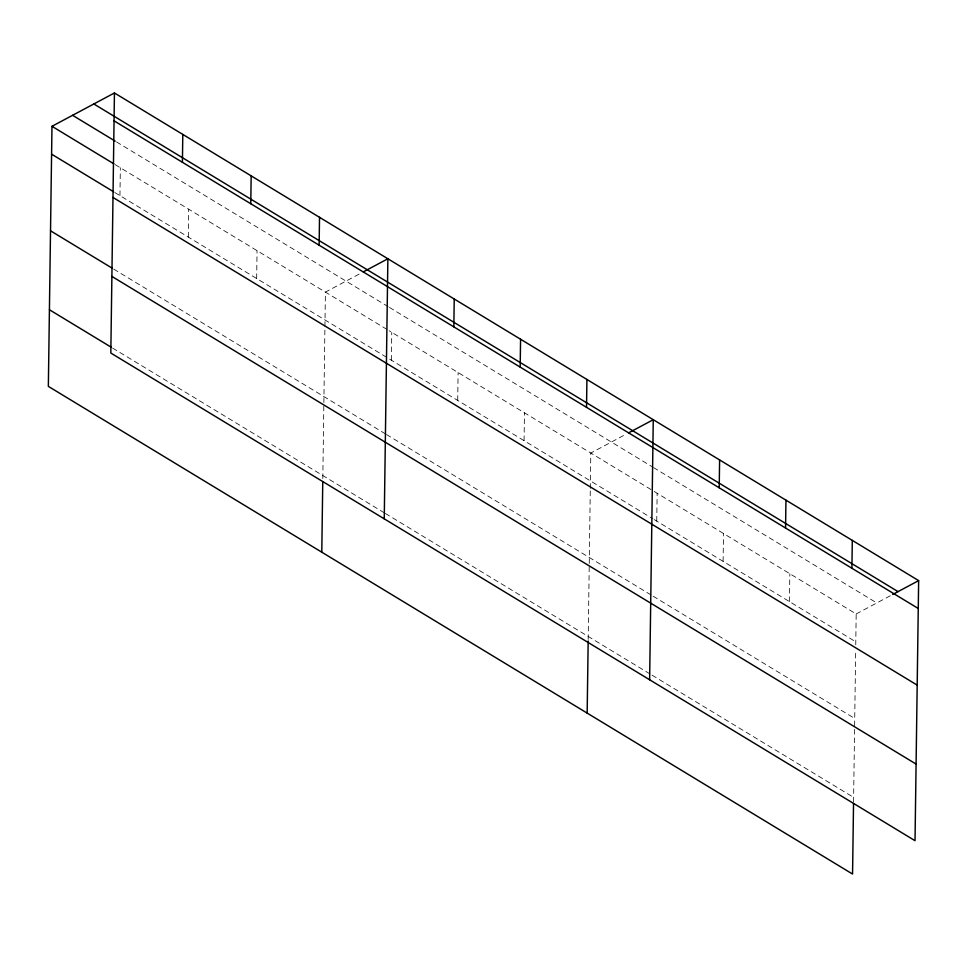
<?xml version="1.0" encoding="UTF-8"?>
<svg xmlns="http://www.w3.org/2000/svg" width="967" height="967" viewBox="0 0 967 967"><rect width="100%" height="100%" fill="white"/><g stroke="black" fill="none" stroke-linecap="round" stroke-linejoin="round"><path stroke-width="0.73" stroke-dasharray="4.83 3.63" d="M119.944 195.612L120.343 167.75M188.311 237.072L188.698 209.198M256.666 278.52L257.053 250.658M322.809 478.556L323.848 404.049M323.872 402.562L325.408 292.107L360.631 273.31M391.369 360.195L391.756 332.334M457.717 400.435L458.104 372.573M524.066 440.662L524.452 412.8M588.19 639.477L589.229 564.97M589.254 563.483L590.281 489.906M590.305 488.408L590.801 453.027L626.012 434.243M656.75 521.128L657.149 493.267M723.098 561.356L723.485 533.494M789.447 601.595L789.834 573.733M853.559 801.909L855.674 650.839M855.747 644.832L856.182 613.96L389.205 330.787M856.182 613.96L891.405 595.164M116.451 141.895L388.13 306.636M389.399 307.409L652.241 466.795M653.511 467.569L876.803 602.961M115.182 164.62L387.924 330.013M114.795 192.493L652.93 518.808M654.2 519.581L855.795 641.822M113.719 269.116L385.192 433.736M386.474 434.509L651.855 595.43M653.136 596.204L854.719 718.457M112.619 348.072L384.092 512.691M385.374 513.465L650.755 674.386M652.036 675.159L853.619 797.4"/><path stroke-width="1.45" d="M114.444 92.965L110.818 353.04L915.024 840.698L918.65 580.623L114.444 92.965L51.976 126.302L48.35 386.377L852.556 874.035L853.535 803.408M182.412 162.287L182.799 134.425M250.767 203.735L251.166 175.873M319.134 245.183L319.521 217.321M321.781 552.181L322.76 481.554M384.25 518.844L387.876 258.769L363.278 271.896M453.837 326.87L454.224 299.008M520.186 367.097L520.572 339.236M586.522 407.337L586.921 379.463M587.162 713.102L588.178 640.988M649.631 679.777L653.269 419.702L628.671 432.829M719.218 487.791L719.605 459.929M785.567 528.03L785.953 500.169M851.915 568.258L852.302 540.396M892.722 594.463L918.65 580.623M93.835 103.965L898.041 591.623M114.058 120.839L918.263 608.497M72.598 115.303L115.158 141.109M51.976 126.302L113.888 163.846M51.589 154.164L113.502 191.708M112.994 197.461L917.187 685.119M50.526 230.799L112.426 268.33M111.882 276.417L916.087 764.075M49.426 309.742L111.326 347.286"/></g></svg>
